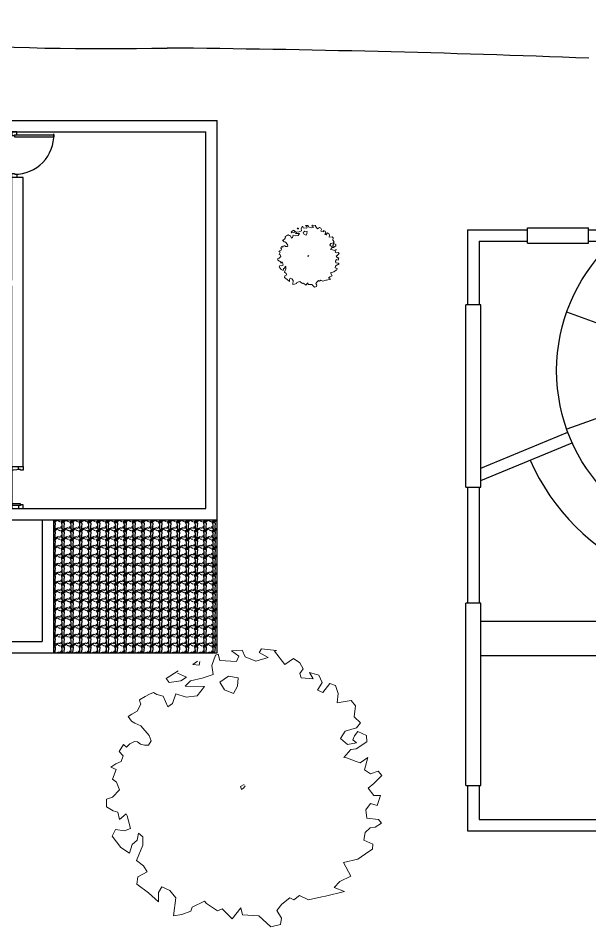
# Model space of a CAD drawing. Extents: x 2080 to 102394, y 2071 to 93424.
# Drawn here: x 84859 to 85310, y 79257 to 79973 of the extents above; entities that cross this region are included whole.
import ezdxf

# ---------------------------------------------------------------- set-up
doc = ezdxf.new("R2010")
doc.units = 0
doc.header["$LTSCALE"] = 20
doc.header["$MEASUREMENT"] = 0
doc.linetypes.add('HIDDEN', pattern=[0.375, 0.25, -0.125])
for name, color, linetype in [('DOOR', 1, 'Continuous'), ('Glass', 130, 'Continuous'), ('pergola', 7, 'Continuous'), ('road', 2, 'Continuous'), ('Roof lilne', 31, 'Continuous'), ('tile', 22, 'Continuous'), ('wall', 13, 'Continuous')]:
    doc.layers.add(name, color=color, linetype=linetype)
doc.layers.add('Mango tree', color=96, linetype='Continuous', lineweight=5)
doc.layers.add('sappotta', color=114, linetype='Continuous', lineweight=5)

# ---------------------------------------------------------------- blocks, each defined once
blk = doc.blocks.new('NEEM')
at = {"layer": 'sappotta', "linetype": 'Continuous'}
for p, q in [((0.003133440000510745, 1.132266239999808), (-0.08303616000011971, 1.127377152000008)), ((-0.08303616000011971, 1.127377152000008), (-0.02271744000017861, 1.083389183998861)), ((0.02976768000007723, 1.076871167998888), (0.003133440000510745, 1.132266239999808)), ((0.1621555200003968, 1.143668736000109), (0.1417881600004876, 1.111901183999635)), ((0.1417881600004876, 1.111901183999635), (0.2162073600002259, 1.071984383999734)), ((0.2827906559996336, 1.129819391999263), (0.1621555200003968, 1.143668736000109)), ((0.2671257600004537, 1.123303679999935), (0.2827906559996336, 1.129819391999263)), ((0.3509429760006242, 1.015778303999014), (0.2671257600004537, 1.123303679999935)), ((-0.3587788799995906, 1.04347468800006), (-0.3955967999995664, 1.015778303999014)), ((-0.3454617599991252, 1.010891520000314), (-0.3399805439994452, 1.038587903999087)), ((-0.2130739199992604, 1.092349440000362), (-0.242058239999551, 1.006818048000241)), ((-0.1911421439999685, 1.098867456000335), (-0.2130739199992604, 1.092349440000362)), ((-0.1770393599990712, 1.048361471999215), (-0.1911421439999685, 1.098867456000335)), ((-0.04308480000008785, 1.039401215999987), (-0.1770393599990712, 1.048361471999215)), ((-0.02271744000017861, 1.083389183998861), (-0.04308480000008785, 1.039401215999987)), ((0.1143705600006797, 1.04266137599916), (0.02976768000007723, 1.076871167998888)), ((0.2162073600002259, 1.071984383999734), (0.1143705600006797, 1.04266137599916)), ((0.4206643200004692, 1.063024127998688), (0.3509429760006242, 1.015778303999014)), ((0.4731494400002703, 1.029627648000314), (0.4206643200004692, 1.063024127998688)), ((-0.5170176000001447, 0.9628323839997392), (-0.6141542400000617, 0.9009239040005923)), ((-0.3955967999995664, 1.015778303999014), (-0.3454617599991252, 1.010891520000314)), ((-0.242058239999551, 1.006818048000241), (-0.2303078400000231, 0.9351359999986926)), ((0.471582720000697, 0.9416517119998389), (0.5005670399996234, 0.981568511999285)), ((0.5005670399996234, 0.981568511999285), (0.4731494400002703, 1.029627648000314)), ((-0.6141542400000617, 0.9009239040005923), (-0.5890867199996137, 0.8699719679993905)), ((-0.5209343999995326, 0.9449118719994658), (-0.5209343999995326, 0.9449118719994658)), ((-0.4488652799991542, 0.9131420160001653), (-0.5209343999995326, 0.9449118719994658)), ((-0.4935167999997248, 0.8838190079995911), (-0.4488652799991542, 0.9131420160001653)), ((-0.3196108799998001, 0.905810687999292), (-0.415180799999689, 0.8838190079995911)), ((-0.2303078400000231, 0.9351359999986926), (-0.3196108799998001, 0.905810687999292)), ((-0.1081036799996582, 0.9221022719993925), (-0.1770393599990712, 0.871598591998918)), ((-0.02741759999980786, 0.9082529279985465), (-0.1081036799996582, 0.9221022719993925)), ((-0.03446783999970648, 0.839017727999817), (-0.02741759999980786, 0.9082529279985465)), ((0.4825497600004383, 0.9082529279985465), (0.471582720000697, 0.9416517119998389)), ((0.5812531200003832, 0.9001105919996917), (0.4825497600004383, 0.9082529279985465)), ((0.5514831360005701, 0.9498009599992656), (0.5812531200003832, 0.9001105919996917)), ((0.6266880000002857, 0.927804672000093), (0.5514831360005701, 0.9498009599992656)), ((0.6541055999996388, 0.8699719679993905), (0.6266880000002857, 0.927804672000093)), ((-0.5890867199996137, 0.8699719679993905), (-0.4935167999997248, 0.8838190079995911)), ((-0.415180799999689, 0.8838190079995911), (-0.4590489599995635, 0.839017727999817)), ((-0.4590489599995635, 0.839017727999817), (-0.3031603199992787, 0.8373887999996441)), ((-0.3031603199992787, 0.8373887999996441), (-0.3611312639995958, 0.7616309759991964)), ((-0.1770393599990712, 0.871598591998918), (-0.1394403839994993, 0.8088767999988704)), ((-0.06736895999983972, 0.7795514879994698), (-0.03446783999970648, 0.839017727999817)), ((0.6157209600005444, 0.8064322559989705), (0.6541055999996388, 0.8699719679993905)), ((0.7152076800007308, 0.8601960959986172), (0.6603724800006603, 0.7876984320000702)), ((0.7622092800002065, 0.8439045119985167), (0.7152076800007308, 0.8601960959986172)), ((0.7825766400001157, 0.778738175999024), (0.7622092800002065, 0.8439045119985167)), ((-0.7825766400001157, 0.7567441920004967), (-0.8303639039995687, 0.7290501120000954)), ((-0.7488921599992864, 0.7738513919998695), (-0.7825766400001157, 0.7567441920004967)), ((-0.7167743999998493, 0.7893273600002431), (-0.7488921599992864, 0.7738513919998695)), ((-0.6885734399993453, 0.7722201599985965), (-0.7167743999998493, 0.7893273600002431)), ((-0.6384383999993588, 0.757559807999769), (-0.6885734399993453, 0.7722201599985965)), ((-0.5984870399997817, 0.6720284159996481), (-0.6384383999993588, 0.757559807999769)), ((-0.5334681599993019, 0.7762959359997694), (-0.561671423999087, 0.6989091839991488)), ((-0.4519987199996649, 0.7502261760000692), (-0.5334681599993019, 0.7762959359997694)), ((-0.3611312639995958, 0.7616309759991964), (-0.4519987199996649, 0.7502261760000692)), ((-0.1394403839994993, 0.8088767999988704), (-0.06736895999983972, 0.7795514879994698)), ((0.6603724800006603, 0.7876984320000702), (0.6157209600005444, 0.8064322559989705)), ((0.7755264000002171, 0.7037959680001222), (0.7825766400001157, 0.778738175999024)), ((-0.8178278400000636, 0.6923934719998215), (-0.8499455999999554, 0.6378140159986287)), ((-0.8303639039995687, 0.7290501120000954), (-0.8264447999990807, 0.7143874560006225)), ((-0.8264447999990807, 0.7143874560006225), (-0.8178278400000636, 0.6923934719998215)), ((-0.561671423999087, 0.6989091839991488), (-0.5984870399997817, 0.6720284159996481)), ((0.888330240000414, 0.7225320960001227), (0.7755264000002171, 0.7037959680001222)), ((0.923579136000626, 0.6785441279989755), (0.888330240000414, 0.7225320960001227)), ((0.9126144000001659, 0.5905704959996001), (0.923579136000626, 0.6785441279989755)), ((-0.8922470399998019, 0.6125644800004011), (-0.922798079999211, 0.593830655999227)), ((-0.922798079999211, 0.593830655999227), (-0.8945971200000713, 0.5547294719990532)), ((-0.8499455999999554, 0.6378140159986287), (-0.8922470399998019, 0.6125644800004011)), ((0.9643161600006351, 0.5408801280000262), (0.9126144000001659, 0.5905704959996001)), ((-0.8945971200000713, 0.5547294719990532), (-0.8679628799991406, 0.5400668159995803)), ((-0.8679628799991406, 0.5400668159995803), (-0.8178278400000636, 0.5172595200001524)), ((-0.8178278400000636, 0.5172595200001524), (-0.7520255999997971, 0.4398727679995318)), ((0.9337651200003165, 0.5001523199985058), (0.9643161600006351, 0.5408801280000262)), ((0.8037273600002663, 0.4146232319990304), (0.8397619200004556, 0.4749004799996328)), ((0.8397619200004556, 0.4749004799996328), (0.9337651200003165, 0.5001523199985058)), ((0.9423820800002431, 0.4708270079991053), (0.9165312000004633, 0.4374305279984583)), ((1.01366784000038, 0.4390594559990859), (0.9423820800002431, 0.4708270079991053)), ((-0.9079165439998178, 0.3722641919985108), (-0.9345484799996484, 0.3453834239990101)), ((-0.8695295999996233, 0.389369087999512), (-0.9079165439998178, 0.3722641919985108)), ((-0.8460287999992033, 0.3861135359993568), (-0.8695295999996233, 0.389369087999512)), ((-0.8209612799996648, 0.367375103998711), (-0.8460287999992033, 0.3861135359993568)), ((-0.7347939840001345, 0.3942558720004854), (-0.7567257599994264, 0.3608593919998384)), ((-0.7520255999997971, 0.4398727679995318), (-0.7347939840001345, 0.3942558720004854)), ((0.8601292800003648, 0.3665617920000841), (0.8037273600002663, 0.4146232319990304)), ((0.9329817600000752, 0.3779665919992112), (0.8601292800003648, 0.3665617920000841)), ((0.9165312000004633, 0.4374305279984583), (0.903997440000694, 0.4040340479996303)), ((0.903997440000694, 0.4040340479996303), (0.9329817600000752, 0.3779665919992112)), ((0.929846016000738, 0.3315363839988095), (1.017584639999768, 0.3885557759986114)), ((1.017584639999768, 0.3885557759986114), (1.01366784000038, 0.4390594559990859)), ((-0.9603993599994283, 0.3657461759985381), (-0.9940838399993481, 0.3095423999984632)), ((-0.9940838399993481, 0.3095423999984632), (-0.9611827199996696, 0.274514687998817)), ((-0.9345484799996484, 0.3453834239990101), (-0.9603993599994283, 0.3657461759985381)), ((-0.7880601599999864, 0.3592327679998562), (-0.8209612799996648, 0.367375103998711)), ((-0.7567257599994264, 0.3608593919998384), (-0.7880601599999864, 0.3592327679998562)), ((0.8287948799998048, 0.259036415999617), (0.8875468800006274, 0.3258339839985638)), ((0.8875468800006274, 0.3258339839985638), (0.929846016000738, 0.3315363839988095)), ((-0.9776355839999269, 0.2289000959999612), (-1.023070463999375, 0.2077194240005156)), ((-0.9611827199996696, 0.274514687998817), (-0.9776355839999269, 0.2289000959999612)), ((0.8381951999999728, 0.2622965759987892), (0.8287948799998048, 0.259036415999617)), ((0.9306316800002605, 0.2280844799984152), (0.8381951999999728, 0.2622965759987892)), ((0.961966079999911, 0.2174952959990151), (0.9306316800002605, 0.2280844799984152)), ((1.025418240000363, 0.259036415999617), (0.961966079999911, 0.2174952959990151)), ((0.9964316160003364, 0.1596579839988408), (1.025418240000363, 0.259036415999617)), ((-1.023070463999375, 0.2077194240005156), (-1.062236159998974, 0.1824652800005424)), ((-1.062236159998974, 0.1824652800005424), (-1.019934720000492, 0.1621025279991954)), ((-1.019934720000492, 0.1621025279991954), (-1.048921344000064, 0.08390476800059332)), ((1.045785600000272, 0.1287060480003674), (0.9964316160003364, 0.1596579839988408)), ((1.109237759999814, 0.1490711040005408), (1.045785600000272, 0.1287060480003674)), ((1.137438720000318, 0.1140433919986208), (1.109237759999814, 0.1490711040005408)), ((-1.048921344000064, 0.08390476800059332), (-1.016801279999527, 0.05946854399871881)), ((1.073984256000585, 0.04887705599867331), (1.137438720000318, 0.1140433919986208)), ((-1.016801279999527, 0.05946854399871881), (-0.9909503999997469, -0.002442240001073515)), ((0.01958399999966787, 0.04073241599871835), (-0.0094003199992585, 0.02443852800024615)), ((-0.0094003199992585, 0.02443852800024615), (0, 0)), ((0, 0), (0.0140981760005161, 0.01140710399977252)), ((0.0140981760005161, 0.01140710399977252), (0.02741760000026261, 0.03095654400021886)), ((1.028551680000419, 0.0105914880000455), (1.073984256000585, 0.04887705599867331)), ((1.073984256000585, -0.04724121600020226), (1.028551680000419, 0.0105914880000455)), ((-1.048135679999177, -0.06190387199967518), (-1.097487359998922, -0.07738214400114884)), ((-0.9909503999997469, -0.002442240001073515), (-1.048135679999177, -0.06190387199967518)), ((1.128821759999937, -0.04724121600020226), (1.073984256000585, -0.04724121600020226)), ((1.099835136000365, -0.1287014400008957), (1.128821759999937, -0.04724121600020226)), ((-1.097487359998922, -0.07738214400114884), (-1.098270719999164, -0.1401062400000228)), ((-1.098270719999164, -0.1401062400000228), (-1.044218879999789, -0.1726871040013975)), ((1.007400960000268, -0.1661690880009701), (1.045785600000272, -0.1140364800003226)), ((1.045785600000272, -0.1140364800003226), (1.099835136000365, -0.1287014400008957)), ((-1.044218879999789, -0.1726871040013975), (-1.006619904000218, -0.1849075199997969)), ((-1.006619904000218, -0.1849075199997969), (-0.9917337599999883, -0.2435581440004171)), ((-0.9917337599999883, -0.2435581440004171), (-0.936898559999463, -0.1979389440002706)), ((-0.936898559999463, -0.1979389440002706), (-0.9298483199991097, -0.2134172159994705)), ((-0.9298483199991097, -0.2134172159994705), (-0.9024307199993018, -0.3176824320007654)), ((1.016017920001104, -0.2337799680008175), (1.007400960000268, -0.1661690880009701)), ((1.110021120000056, -0.2427425280011448), (1.016017920001104, -0.2337799680008175)), ((1.083386880000489, -0.3062776319998193), (1.136655360000077, -0.2728811520009913)), ((1.136655360000077, -0.2728811520009913), (1.110021120000056, -0.2427425280011448)), ((-1.024634880000121, -0.3250137599998197), (-1.052054783999665, -0.3779596800013678)), ((-0.952565759999743, -0.3364185600007659), (-1.024634880000121, -0.3250137599998197)), ((-0.9024307199993018, -0.3176824320007654), (-0.952565759999743, -0.3364185600007659)), ((-0.8483788799994727, -0.4113584640008412), (-0.8374118399997315, -0.3551523839996662)), ((-0.8374118399997315, -0.3551523839996662), (-0.802944000000025, -0.3828487680007129)), ((0.9917337599999883, -0.4105451519999406), (1.004267520000212, -0.3494522880000659)), ((1.004267520000212, -0.3494522880000659), (1.044999936000295, -0.3111667200014381)), ((1.044999936000295, -0.3111667200014381), (1.083386880000489, -0.3062776319998193)), ((-1.052054783999665, -0.3779596800013678), (-0.9815500799995789, -0.4708224000000882)), ((-0.8883302399990498, -0.4455682560001151), (-0.8483788799994727, -0.4113584640008412)), ((-0.802944000000025, -0.3828487680007129), (-0.802944000000025, -0.4520862720000878)), ((1.066152960000181, -0.4431260160008605), (0.9917337599999883, -0.4105451519999406)), ((-0.9815500799995789, -0.4708224000000882), (-0.9102643199994418, -0.5156236799998624)), ((-0.9102643199994418, -0.5156236799998624), (-0.8883302399990498, -0.4455682560001151)), ((-0.802944000000025, -0.4520862720000878), (-0.8530813440002021, -0.5759032320011102)), ((0.9431654400004845, -0.5653140480012553), (1.03168512000002, -0.5025922560012077)), ((1.03168512000002, -0.5025922560012077), (1.061452800000552, -0.4838538240005619)), ((1.061452800000552, -0.4838538240005619), (1.066152960000181, -0.4431260160008605)), ((-0.8530813440002021, -0.5759032320011102), (-0.796677119999913, -0.6190732799996113)), ((0.8264424959997996, -0.5913792000014837), (0.9431654400004845, -0.5653140480012553)), ((-0.796677119999913, -0.6190732799996113), (-0.7661260799995944, -0.6679503360001036)), ((0.886763520000386, -0.7037913600011052), (0.8264424959997996, -0.5913792000014837)), ((-0.8444620800000848, -0.7103093760010779), (-0.8522956800002248, -0.7697710079996796)), ((-0.7661260799995944, -0.6679503360001036), (-0.8444620800000848, -0.7103093760010779)), ((0.7974581760008732, -0.7469637120002517), (0.886763520000386, -0.7037913600011052)), ((-0.8522956800002248, -0.7697710079996796), (-0.7575114239989489, -0.838197504001073)), ((-0.6760396800000308, -0.835752960001173), (-0.6486220799997682, -0.7909516800013989)), ((-0.6486220799997682, -0.7909516800013989), (-0.5820364799992603, -0.8202746879996994)), ((0.75124224000092, -0.796651776001454), (0.7974581760008732, -0.7469637120002517)), ((0.834278400000585, -0.8276083199993991), (0.75124224000092, -0.796651776001454)), ((-0.7575114239989489, -0.838197504001073), (-0.6752563199997894, -0.9123240960002477)), ((-0.6752563199997894, -0.9123240960002477), (-0.6760396800000308, -0.835752960001173)), ((-0.5820364799992603, -0.8202746879996994), (-0.5342538239992791, -0.8805542400009472)), ((-0.5342538239992791, -0.8805542400009472), (-0.5538355199992111, -1.024733952001043)), ((0.3266588160004176, -0.931873536000694), (0.3908966400003919, -0.8789276160014197)), ((0.3908966400003919, -0.8789276160014197), (0.4230144000007385, -0.8968458240010477)), ((0.4230144000007385, -0.8968458240010477), (0.4700160000002143, -0.8601891840007738)), ((0.4700160000002143, -0.8601891840007738), (0.5428684799999246, -0.8960302080013207)), ((0.5428684799999246, -0.8960302080013207), (0.651753216000543, -0.8707806720012741)), ((0.651753216000543, -0.8707806720012741), (0.6799564800003282, -0.8667048960001011)), ((0.6799564800003282, -0.8667048960001011), (0.834278400000585, -0.8276083199993991)), ((-0.4128330240000651, -0.9880796159995953), (-0.4010803199994371, -0.9546808320001219)), ((-0.4010803199994371, -0.9546808320001219), (-0.3015936000001602, -0.9074350080004479)), ((-0.3015936000001602, -0.9074350080004479), (-0.2859263999998802, -0.9261711360004483)), ((-0.2859263999998802, -0.9261711360004483), (-0.1966233600001033, -0.9856350719996954)), ((0.2867097600001216, -0.9823772160011686), (0.3266588160004176, -0.931873536000694)), ((-0.5538355199992111, -1.024733952001043), (-0.4856855039993206, -1.014960384000915)), ((-0.4856855039993206, -1.014960384000915), (-0.4128330240000651, -0.9880796159995953)), ((-0.1966233600001033, -0.9856350719996954), (-0.1574576639991392, -0.9685301760009679)), ((-0.1574576639991392, -0.9685301760009679), (-0.07833600000003571, -1.049170176000644)), ((-0.07833600000003571, -1.049170176000644), (-0.006266880000111996, -0.9603832320008223)), ((-0.006266880000111996, -0.9603832320008223), (0.006264575999921362, -1.017402624000169)), ((0.006264575999921362, -1.017402624000169), (0.1394380800002182, -1.025549568000315)), ((0.1394380800002182, -1.025549568000315), (0.2357890560001579, -1.115152128000318)), ((0.3235276800005522, -1.045914624000943), (0.2867097600001216, -0.9823772160011686)), ((0.2357890560001579, -1.115152128000318), (0.3141273600003842, -1.096416000000318)), ((0.3141273600003842, -1.096416000000318), (0.3235276800005522, -1.045914624000943))]:
    blk.add_line(p, q, dxfattribs=at)
blk = doc.blocks.new('A$C4CC23D53')
for p, q in [((-142.1530546704598, 177.1902016076492), (-322.1530546704598, 177.1902016076347)), ((-322.1530546704598, 177.1902016076347), (-322.1530546704598, 165.1902016076783)), ((-142.1530546704598, 165.1902016076783), (-142.1530546704598, 177.1902016076492)), ((-142.1530546704598, 165.1902016076783), (-322.1530546704598, 165.1902016076783)), ((-34.50287596286216, 139.8712943386199), (-34.50287596284761, -4.017206368836924)), ((-22.50287596286216, 139.8712943386199), (-34.50287596286216, 139.8712943386199)), ((-22.50287596286216, 139.8712943386199), (-22.50287596284761, -4.017206368836924)), ((-232.2183128815814, 37.69020160762011), (-34.50287596284761, 37.69020160775108)), ((-161.4962096952077, -28.33060440483678), (-145.4191738268419, 10.48279363116308)), ((-145.4191738268419, 10.48279363116308), (-34.50287596284761, 10.48279363116308)), ((-34.50287596284761, -4.017206368836924), (-22.50287596284761, -4.017206368836924)), ((-439.5481858996791, -95.27966977302276), (-439.5481858996645, -235.3097983923362)), ((-439.5481858996791, -95.27966977302276), (-427.5481858996209, -95.27966977302276)), ((-427.5481858996209, -95.27966977302276), (-427.5481858996354, -235.3097983923362)), ((-22.50287596286216, -95.41165748571802), (-34.50287596289127, -95.41165748571802)), ((-34.50287596289127, -95.41165748571802), (-34.50287596290582, -239.3097983923362)), ((-22.50287596286216, -95.41165748571802), (-22.50287596284761, -239.3097983923362)), ((-427.5481858996354, -235.3097983923362), (-439.54818589965, -235.3097983923362)), ((-34.50287596290582, -239.3097983923362), (-22.50287596284761, -239.3097983923362)), ((-71.24723966511374, -287.8097968448274), (-119.2472396651137, -287.8097968448274)), ((-119.2472396651137, -287.8097968448274), (-119.2472396651137, -299.8097968448274)), ((-71.24723966511374, -287.8097968448274), (-71.24723966511374, -299.8097968448274)), ((-71.24723966511374, -299.8097968448274), (-119.2472396651137, -299.8097968448274))]:
    blk.add_line(p, q)
at = {"color": 9}
for q in [(-202.4335281281383, -52.40648006480478), (-281.4931853532034, -58.25088413282356), (-139.2667108742608, -85.153899388024), (-340.3453428075736, -101.4069130574644), (-102.1502876677259, -141.0419816257781), (-366.9505189755437, -157.3003780975705), (-366.9505189755437, -217.1633181352809), (-340.3453428075736, -273.056783175387), (-281.4931853532034, -316.2128121000278), (-202.4335281281383, -322.0572161680466), (-139.2667108742608, -289.3097968448274), (-102.1502876677259, -233.4217146070732)]:
    blk.add_line((-229.8944597260852, -187.2318481164257), q, dxfattribs=at)
for centre, radius, start, end in [((-232.2183128814358, -187.3097983923362), 225, 90, 149.8536538813364), ((-232.2183128814504, -187.3097983923362), 174, 23.9819526326447, 66.01804736921775)]:
    blk.add_arc(centre, radius, start, end)
at = {"layer": 'pergola'}
for p, q in [((-331.2183128814358, -361.3097968448274), (-331.2183128814358, -283.4503205462825)), ((-325.2183128814358, -361.3097968448274), (-325.2183128814213, -289.2656712003081)), ((-324.5617625317536, -361.3097968448274), (-324.5617625317536, -289.8606994450092)), ((-318.5617625317536, -361.3097968448274), (-318.5617625317536, -294.961127703762)), ((-317.9052121820714, -361.3097968448274), (-317.9052121820714, -295.4844501748885)), ((-311.9052121820714, -361.3097968448274), (-311.9052121820569, -299.9774427268421)), ((-311.2486618323892, -361.3097968448274), (-311.2486618323892, -300.4389455858181)), ((-305.2486618323892, -361.3097968448274), (-305.2486618323892, -304.4019336198398)), ((-304.592111482707, -361.3097968448274), (-304.592111482707, -304.8088761591789)), ((-298.592111482707, -361.3097968448274), (-298.5921114826924, -308.2995453103067)), ((-297.9355611330247, -361.3097968448274), (-297.9355611330102, -308.6574118104618)), ((-291.9355611330247, -361.3097968448274), (-291.9355611330247, -311.7198070785089)), ((-291.2790107833425, -361.3097968448274), (-291.2790107833425, -312.0328273940977)), ((-285.2790107833425, -361.3097968448274), (-285.279010783328, -314.7011730540398)), ((-284.6224604336603, -361.3097968448419), (-284.6224604336603, -314.9726564183075)), ((-278.6224604336603, -361.3097968448419), (-278.6224604336603, -317.2738514608063)), ((-277.9659100839781, -361.3097968448419), (-277.9659100839781, -317.5064087561477)), ((-271.9659100839781, -361.3097968448419), (-271.9659100839635, -319.461712932607)), ((-271.3093597342959, -361.3097968448419), (-271.3093597342959, -319.6574090847134)), ((-265.3093597342959, -361.3097968448419), (-265.3093597342959, -321.283611573177)), ((-264.6528093846136, -361.3097968448419), (-264.6528093846136, -321.4440722995641)), ((-258.6528093846136, -361.3097968448419), (-258.6528093845991, -322.7543161649519)), ((-257.9962590349314, -361.3097968448419), (-257.9962590349314, -322.8808037442941)), ((-251.9962590349314, -361.3097968448419), (-251.9962590349314, -323.885172622031)), ((-251.3397086852492, -361.3097968448419), (-251.3397086852492, -323.9786398396245)), ((-245.3397086852492, -361.3097968448419), (-245.3397086852492, -324.6845739961136)), ((-244.683158335567, -361.3097968448419), (-244.683158335567, -324.745702099608)), ((-238.683158335567, -361.3097968448419), (-238.683158335567, -325.1582868616824)), ((-238.0266079858848, -361.3097968448419), (-238.0266079858848, -325.1875112686685)), ((-232.0266079858848, -361.3097968448419), (-232.0266079858848, -325.3096652374225)), ((-231.5253866263811, -361.3097968448419), (-231.5253866263811, -325.3096652374225)), ((-227.7183128814358, -361.3097968448274), (-227.7183128814213, -325.2364093128854)), ((-325.2183128814358, -361.3097968448274), (-331.2183128814358, -361.3097968448274)), ((-318.5617625317536, -361.3097968448274), (-324.5617625317536, -361.3097968448274)), ((-311.9052121820714, -361.3097968448274), (-317.9052121820714, -361.3097968448274)), ((-305.2486618323892, -361.3097968448274), (-311.2486618323892, -361.3097968448274)), ((-298.592111482707, -361.3097968448274), (-304.592111482707, -361.3097968448274)), ((-291.9355611330247, -361.3097968448274), (-297.9355611330247, -361.3097968448274)), ((-285.2790107833425, -361.3097968448274), (-291.2790107833425, -361.3097968448274)), ((-278.6224604336603, -361.3097968448419), (-284.6224604336603, -361.3097968448419)), ((-271.9659100839781, -361.3097968448419), (-277.9659100839781, -361.3097968448419)), ((-265.3093597342959, -361.3097968448419), (-271.3093597342959, -361.3097968448419)), ((-258.6528093846136, -361.3097968448419), (-264.6528093846136, -361.3097968448419)), ((-251.9962590349314, -361.3097968448419), (-257.9962590349314, -361.3097968448419)), ((-245.3397086852492, -361.3097968448419), (-251.3397086852492, -361.3097968448419)), ((-238.683158335567, -361.3097968448419), (-244.683158335567, -361.3097968448419)), ((-232.0266079858848, -361.3097968448419), (-238.0266079858848, -361.3097968448419)), ((-227.7183128814358, -361.3097968448274), (-231.5253866263811, -361.3097968448419))]:
    blk.add_line(p, q, dxfattribs=at)
at = {"layer": 'wall', "color": 2}
for p, q in [((-322.1530546704598, 175.6902016076638), (-438.0481858996354, 175.6902016076638)), ((-438.0481858996354, 175.6902016076638), (-438.0481858996645, -95.27966977302276)), ((-24.00287596289127, 175.6902016076638), (-142.1530546704744, 175.6902016076638)), ((-24.00287596289127, 139.8712943386054), (-24.00287596289127, 175.6902016076638)), ((-322.1530546704598, 166.6902016076638), (-429.0481858996354, 166.6902016076638)), ((-429.0481858996354, 166.6902016076638), (-429.0481858996645, -95.27966977302276)), ((-33.00287596294947, 166.6902016076638), (-142.1530546704744, 166.6902016076638)), ((-33.00287596294947, 139.8712943386054), (-33.00287596294947, 166.6902016076638)), ((-33.00287596289127, -95.41165748571802), (-33.00287596290582, -4.017206368836924)), ((-24.00287596287671, -95.41165748571802), (-24.00287596289127, -4.017206368851475)), ((-427.5481858996354, -101.5307509500126), (-357.9238102538657, -130.3701116144948)), ((-34.50287596289127, -100.5426180286449), (-106.5128155091224, -130.3701116145676)), ((-427.5481858996063, -111.2722807526443), (-361.3679611451516, -138.6850274070894)), ((-34.50287596290582, -110.2841478312621), (-103.068664617851, -138.6850274071476)), ((-364.592781718995, -226.3097983923653), (-427.5481858996354, -226.3097983923362)), ((-361.6014647986303, -235.3097983923362), (-427.5481858996354, -235.3097983923362)), ((-33.00287596280396, -289.3097968448274), (-33.00287596281851, -239.3097983923362)), ((-24.00287596284761, -298.3097968448274), (-24.00287596283306, -239.3097983923362)), ((-119.2472396651137, -289.3097968448274), (-139.2667108742608, -289.3097968448128)), ((-33.00287596280396, -289.3097968448274), (-71.24723966511374, -289.3097968448274)), ((-119.2472396650992, -298.3097968448274), (-150.2244085741113, -298.3097968448274)), ((-24.00287596284761, -298.3097968448274), (-71.24723966509919, -298.3097968448274))]:
    blk.add_line(p, q, dxfattribs=at)
blk.add_circle((-232.2183128815086, -187.3097983924381), 138, dxfattribs=at)
blk = doc.blocks.new('A$C46191403')
blk.add_blockref('A$C4CC23D53', (34.50287596289127, 95.41165748571802))
blk = doc.blocks.new('DR1H902')
at = {"color": 0}
for p, q in [((-0.5, 0), (-0.5, 1)), ((-0.5, 1.000000000000057), (-0.4500000000000455, 1.000000000000057)), ((-0.4500000000000455, 0), (-0.4500000000000455, 1)), ((-0.5, -5.684341886080801e-14), (-0.4500000000000455, -5.684341886080801e-14))]:
    blk.add_line(p, q, dxfattribs=at)
blk.add_arc((-0.5, 0), 1, 0, 91.70698490235472, dxfattribs=at)
blk = doc.blocks.new('A$C3B4262AC')
at = {"layer": 'DOOR'}
for p, q in [((0, 4), (0, 0)), ((2.5, 4), (0, 4)), ((0, 0), (3, 0)), ((2.5, 2.25), (2.5, 4)), ((3, 2.25), (2.5, 2.25)), ((3, 0), (3, 2.25))]:
    blk.add_line(p, q, dxfattribs=at)
blk = doc.blocks.new('A$C1F9E242A')
blk.add_blockref('A$C3B4262AC', (5.885374321223935e-07, 0))
at = {"xscale": -1}
blk.add_blockref('A$C3B4262AC', (36.00000058853743, 0), dxfattribs=at)
at = {"layer": 'DOOR', "xscale": -31, "yscale": 31, "zscale": 68.88888888888889}
blk.add_blockref('DR1H902', (18.00000058853743, 2.249999999999716), dxfattribs=at)
blk = doc.blocks.new('*U474')
blk.add_blockref('A$C1F9E242A', (-36.00000058853743, -2))
blk = doc.blocks.new('*U472')
at = {"rotation": 180}
blk.add_blockref('A$C1F9E242A', (5.885374321223935e-07, 2), dxfattribs=at)
blk = doc.blocks.new('*U473')
at = {"xscale": -1}
blk.add_blockref('A$C1F9E242A', (5.885374321223935e-07, -2), dxfattribs=at)
blk = doc.blocks.new('A$C771B4E2E')
at = {"layer": 'tile', "lineweight": -2}
h = blk.add_hatch(dxfattribs=at)
h.set_pattern_fill('SPANTILE', color=256, scale=7, angle=180, style=0)
h.set_pattern_definition([(94.96969999999995, (17.40831651447303, -300.5011727688898), (6.999939149049347, -84.00000736062344), [6.464303999999999, -155.143247]), (0, (16.84831651447303, -294.0611727688898), (7.000000000000003, 6.999999999999998), [0.56, -6.44]), (180, (23.84831651447303, -293.5011727688898), (-7.000000000000001, -6.999999999999999), [1.96, -5.04]), (270, (21.88831651447303, -293.5011727688898), (6.999999999999998, -7.000000000000001), [0.7000000000000001, -6.3]), (90, (17.40831651447303, -294.2011727688898), (-6.999999999999997, 7.000000000000003), [0.7000000000000001, -6.3]), (180, (17.40831651447303, -293.5011727688898), (-7.000000000000001, -6.999999999999999), [0.56, -6.44]), (180, (23.84831651447303, -294.0611727688898), (-7.000000000000001, -6.999999999999999), [1.4, -5.600000000000001]), (265.0303, (22.44831651447303, -294.0611727688898), (-6.999939149049426, -84.00000736062344), [6.464303999999999, -155.143247]), (232.6961, (22.44831651447303, -294.4111727688898), (90.99990122918092, 119.0000751918203), [1.848056, -182.95725]), (198.4349, (21.32831651447303, -295.8811727688898), (-14.00000304215073, -6.999988822558953), [1.770874, -20.365065]), (161.5651, (19.64831651447303, -296.4411727688898), (14.00000304215073, -6.999988822558963), [1.770874, -20.365065]), (127.3039, (17.96831651447303, -295.8811727688898), (-90.99990122918092, 119.0000751918203), [1.848056, -182.95725]), (200.2249, (20.97831651447303, -295.3911727688898), (76.99998085033954, 28.00005834918441), [1.417395, -140.321804]), (159.7751, (19.64831651447303, -295.8811727688898), (-76.99998085033954, 28.00005834918444), [1.417395, -140.321804]), (127.4054, (18.31831651447303, -295.3911727688898), (-70.00006966830533, 90.99994725486034), [1.498063, -148.3084749999999]), (232.5946, (21.88831651447303, -294.2011727688898), (70.00006966830539, 90.9999472548603), [1.498063, -148.308475])])
h.paths.add_polyline_path([(-286.0486019617604, 98.6815002763201), (-286.0486019617605, 203.6815002763201), (-415.0486019617608, 203.6815002763201), (-415.0486019617607, 98.6815002763201)])
at = {"lineweight": -2}
for p, q in [((-148.0486019617606, 203.6815002763202), (-286.0486019617605, 203.6815002763201)), ((-286.0486019617604, 98.68150027632015), (-286.0486019617605, 203.6815002763202)), ((-148.0486019617606, 98.6815002763201), (-148.0486019617606, 203.6815002763202)), ((-157.0486019617606, 194.6815002763202), (-277.0486019617604, 194.6815002763201)), ((-277.0486019617604, 98.6815002763201), (-277.0486019617604, 194.6815002763201)), ((-157.0486019617606, 98.6815002763201), (-157.0486019617606, 194.6815002763201)), ((-28.04860196176095, -6.318499723679906), (-172.0486019617608, -6.318499723679793)), ((-181.0486019617609, -42.31849972368013), (-253.0486019617606, -42.31849972367999)), ((-172.0486019617608, -90.31849972368127), (-172.0486019617608, -126.3184997236813)), ((-216.9626264973808, -171.3184997236799), (-216.9626264973808, -135.3184997236799)), ((-206.9626264973808, -171.3184997236799), (-206.9626264973808, -135.3184997236799)), ((-196.9626264973808, -171.3184997236799), (-196.9626264973808, -135.3184997236799)), ((-186.9626264973808, -171.3184997236799), (-186.9626264973808, -135.3184997236799)), ((-176.9626264973808, -171.3184997236799), (-176.9626264973808, -135.3184997236799)), ((-166.9626264973808, -171.3184997236799), (-166.9626264973808, -135.3184997236799)), ((-156.9626264973808, -171.3184997236799), (-156.9626264973808, -135.3184997236799)), ((-156.9626264973808, -171.3184997236799), (-120.9626264973811, -135.3184997236799)), ((-156.9626264973808, -171.3184997236799), (-216.9626264973808, -171.3184997236799))]:
    blk.add_line(p, q, dxfattribs=at)
for p, q in [((-253.0486019617604, 56.68150027629275), (-253.0486019617604, 89.68150027632004)), ((-205.0486019619407, 41.68150027632691), (-205.0486019619934, 89.68150027631964)), ((-205.0486019619407, 41.68150027632691), (-181.0486019619934, 41.68150027632691))]:
    blk.add_line(p, q)
at = {"linetype": 'HIDDEN', "lineweight": -2}
for p, q in [((-216.9626264973808, -207.3184997236799), (-216.9626264973808, -171.3184997236799)), ((-206.9626264973808, -207.3184997236799), (-206.9626264973808, -171.3184997236799)), ((-196.9626264973808, -207.3184997236799), (-196.9626264973808, -171.3184997236799)), ((-186.9626264973808, -207.3184997236799), (-186.9626264973808, -171.3184997236799)), ((-176.9626264973808, -207.3184997236799), (-176.9626264973808, -171.3184997236799)), ((-166.9626264973808, -207.3184997236799), (-166.9626264973808, -171.3184997236799)), ((-156.9626264973808, -207.3184997236799), (-156.9626264973808, -171.3184997236799)), ((-156.9626264973808, -171.3184997236799), (-120.9626264973811, -207.3184997236799))]:
    blk.add_line(p, q, dxfattribs=at)
at = {"layer": 'Glass'}
for p, q in [((-182.7986019620225, 41.68150027632691), (-182.7986019619934, 89.68150027632691)), ((-181.7986019619934, 41.68150027632691), (-181.7986019619934, 89.68150027632691))]:
    blk.add_line(p, q, dxfattribs=at)
at = {"layer": 'Roof lilne'}
for p, q in [((-286.0486019617605, 203.6815002763201), (-415.0486019617608, 203.6815002763201)), ((-415.0486019617608, 203.6815002763201), (-415.0486019617607, 98.6815002763201))]:
    blk.add_line(p, q, dxfattribs=at)
at = {"layer": 'wall', "lineweight": -2}
for p, q in [((-415.0486019617608, 98.68150027632032), (-415.0486019617608, -216.31849972368)), ((-172.0486019617608, 98.6815002763201), (-415.0486019617608, 98.6815002763201)), ((-172.0486019617608, 98.68150027632015), (-172.0486019617608, -90.31849972368127)), ((-406.0486019617611, 89.6815002763201), (-406.0486019617607, -207.3184997236801)), ((-181.0486019617606, 89.68150027631987), (-406.0486019617608, 89.68150027632032)), ((-181.0486019617608, -85.81849972367917), (-181.0486019617606, 89.68150027631964)), ((-262.0486019617611, 56.68150027629275), (-262.04860196176, -171.3184997236806)), ((-253.0486019617604, 56.68150027629275), (-262.0486019617612, 56.68150027629275)), ((-253.0486019617604, 56.68150027629275), (-253.0486019617607, -85.81849972367965)), ((-181.0486019617608, -85.81849972367917), (-253.0486019617608, -85.81849972367962)), ((-253.0486019617607, -90.31849972367962), (-253.0486019617608, -171.3184997236802)), ((-172.0486019617608, -90.31849972367911), (-253.0486019617607, -90.31849972367962)), ((-111.9626264973808, -126.3184997236798), (-216.9626264973808, -126.3184997236797)), ((-216.9626264973808, -135.3184997236799), (-216.9626264973808, -126.3184997236797)), ((-111.9626264973808, -126.3184997236798), (-111.9626264973808, -216.3184997236799)), ((-216.9626264973808, -135.3184997236799), (-120.9626264973812, -135.3184997236799)), ((-120.9626264973811, -135.3184997236799), (-120.9626264973808, -207.3184997236799)), ((-262.0486019617598, -171.3184997236806), (-253.04860196176, -171.3184997236802)), ((-120.9626264973811, -207.3184997236799), (-406.0486019617607, -207.31849972368)), ((-111.9626264973808, -216.3184997236799), (-415.0486019617608, -216.31849972368))]:
    blk.add_line(p, q, dxfattribs=at)
at = {"layer": 'wall', "color": 2, "lineweight": -2}
for p, q in [((-19.04860196176082, 98.6815002763201), (-172.0486019617608, 98.6815002763201)), ((-19.04860196176082, 98.68150027632032), (-19.04860196176082, -135.3184997236799)), ((-28.04860196176105, 89.68150027631987), (-172.0486019617606, 89.6815002763201)), ((-28.04860196176105, 89.68150027631987), (-28.04860196176082, -126.3184997236799)), ((-28.04860196176105, -126.3184997236799), (-111.9626264973808, -126.3184997236798)), ((-111.9626264973808, -135.3184997236799), (-19.04860196176071, -135.3184997236799))]:
    blk.add_line(p, q, dxfattribs=at)
at = {"layer": 'DOOR', "xscale": 0.9166666666674246, "yscale": 0.9166666666594665, "zscale": 0.9166666666568073, "rotation": 270}
blk.add_blockref('*U473', (-260.2152686284422, 56.68150027629275), dxfattribs=at)
at = {"layer": 'DOOR', "rotation": 90.00000000000001}
blk.add_blockref('*U474', (-174.0486019617608, -90.31849972368127), dxfattribs=at)
at = {"layer": 'DOOR', "xscale": -1, "rotation": 270}
blk.add_blockref('*U472', (-255.04860196176, -171.31849972368), dxfattribs=at)

msp = doc.modelspace()

# ---------------------------------------------------------------- linework, layer by layer
at = {"layer": 'road', "linetype": 'Continuous', "ltscale": 0.5}
for centre, radius, start, end in [((84928.90626901442, 82331.2983239124), 2382.003091031659, 261.8532933559247, 271.1424509974036), ((84872.6231165758, 68738.42599325004), 11211.82303115518, 87.7696364445917, 89.46966577475301)]:
    msp.add_arc(centre, radius, start, end, dxfattribs=at)

# ---------------------------------------------------------------- block references
at = {"ltscale": 0.5, "rotation": 180}
for name, p in [('A$C771B4E2E', (84600.70938808673, 79676.38786037665)), ('A$C46191403', (85223.76664857323, 79603.4933144714))]:
    msp.add_blockref(name, p, dxfattribs=at)
at = {"layer": 'Mango tree', "linetype": 'Continuous'}
for p, xscale, yscale, zscale in [((85087.3452045143, 79785.38669058833, -0.007203128242022887), 21.58882293013448, 21.58882293016359, 21.58882293001596), ((85035.08907790942, 79365.01327628361), 97.0942066644202, 97.09420666452206, 97.09420666386121)]:
    msp.add_blockref('NEEM', p, dxfattribs=dict(at, xscale=xscale, yscale=yscale, zscale=zscale))

doc.saveas('drawing.dxf')
